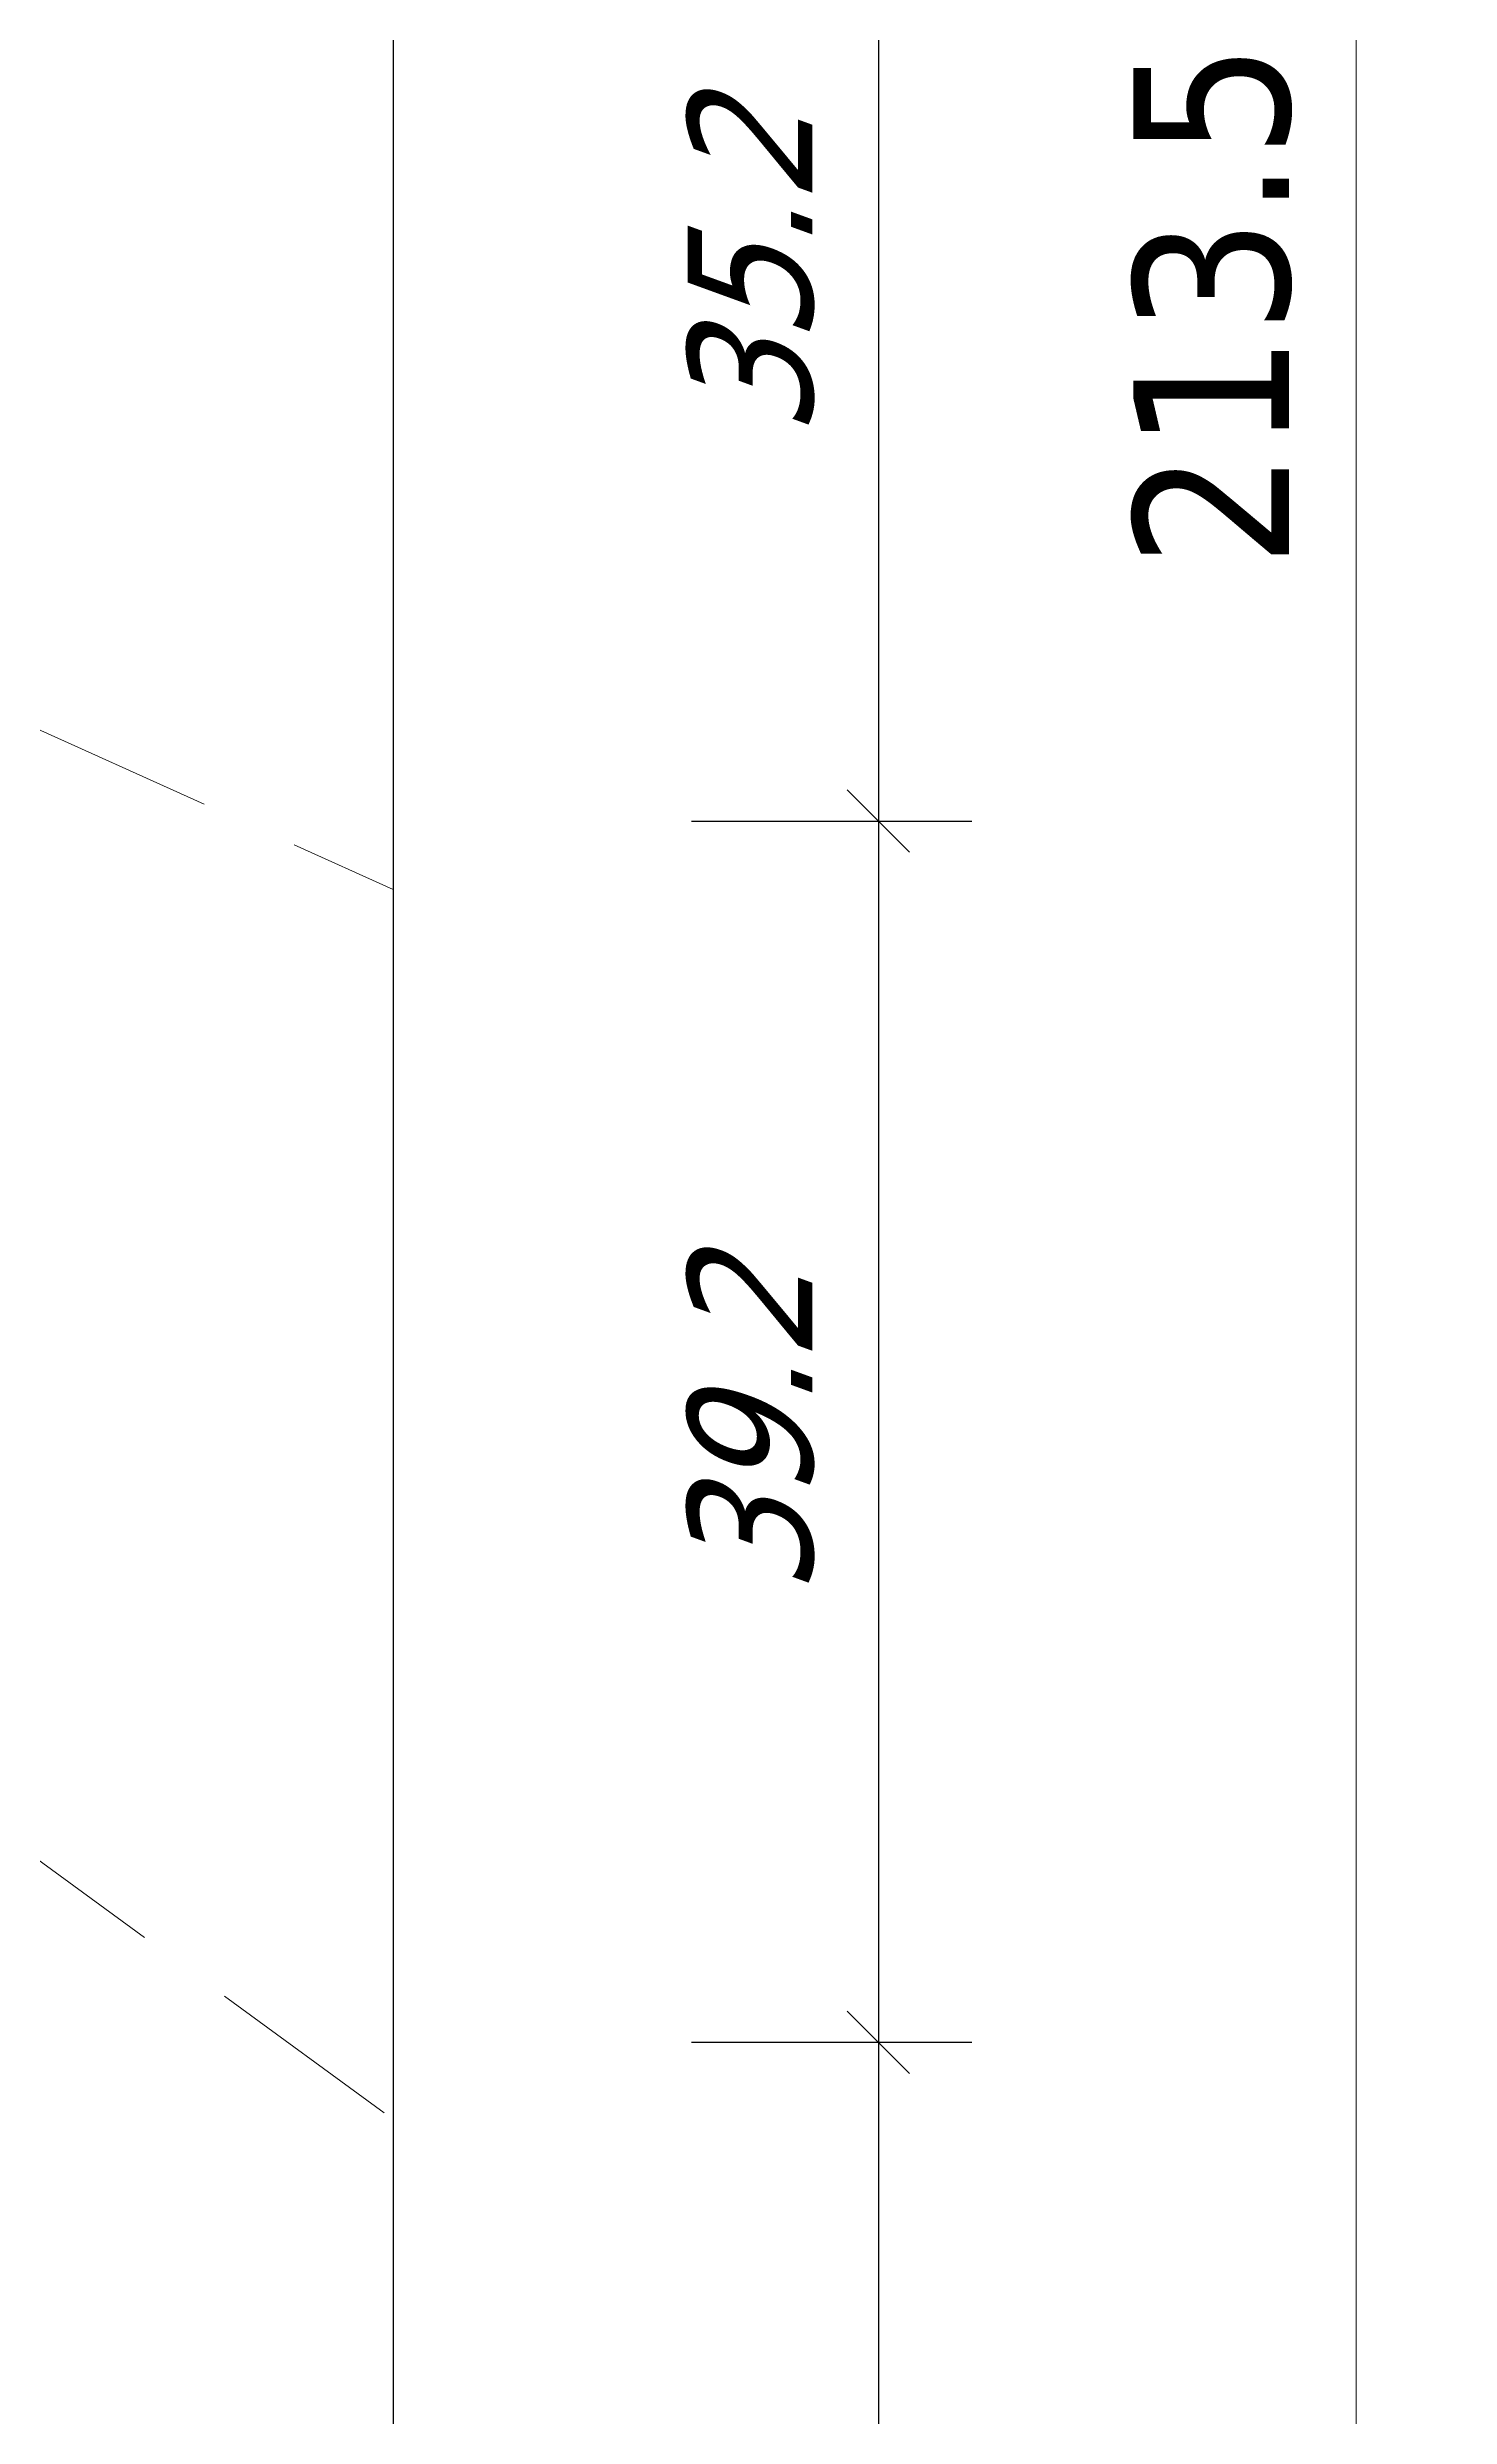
# Model space of a CAD drawing. Header units: millimetres. Extents: x 1206 to 5166, y 1455 to 2049.
# Drawn here: x 1514.5 to 1559.6, y 1622.6 to 1698.7 of the extents above; entities that cross this region are included whole.
import ezdxf

# ---------------------------------------------------------------- set-up
doc = ezdxf.new("R2010")
doc.units = ezdxf.units.MM
doc.linetypes.add('CACHE', pattern=[9.525, 6.35, -3.175])
doc.linetypes.add('IMPORT-Pointillé', pattern=[150, 75, -75])
for name, color, linetype, lineweight in [('ABAK_A-COTA', 7, 'Continuous', 18), ('ABAK_BC-COFFRAGE-CA', 7, 'CACHE', 15), ('ABAK_BC-COFFRAGE-VU', 7, 'Continuous', 30), ('ABAK_Hachures', 252, 'Continuous', 15), ('al-escaliers et ascenseurs_Stylo_No__21', 7, 'Continuous', 9)]:
    doc.layers.add(name, color=color, linetype=linetype, lineweight=lineweight)
doc.styles.add('ABAK_BA', font='tahoma.ttf')
doc.styles.add('ABAK_RESA', font='tahoma.ttf', dxfattribs={"oblique": 20})
doc.dimstyles.new('ABAK_BA', dxfattribs={"dimtxt": 0.25, "dimasz": 0.13, "dimexe": 0.15, "dimexo": 0.2, "dimgap": 0.1, "dimtad": 1, "dimdec": 1, "dimdsep": 46, "dimtxsty": 'ABAK_BA', "dimblk": 'OBLIQUE', "dimcen": 4, "dimclrd": 256, "dimclrt": 256, "dimazin": 2, "dimtfac": 1, "dimtdec": 1, "dimtix": 1, "dimtmove": 2, "dimatfit": 3, "dimldrblk": 'OBLIQUE', "dimfxl": 0.5, "dimfxlon": 1, "dimlwd": -1, "dimlwe": -1, "dimarcsym": 0})
doc.dimstyles.new('ABAK_BA-RESA', dxfattribs={"dimtxt": 0.2, "dimasz": 0.1, "dimexe": 0.15, "dimexo": 0.2, "dimgap": 0.1, "dimtad": 1, "dimdec": 1, "dimdsep": 46, "dimtxsty": 'ABAK_RESA', "dimblk": 'OBLIQUE', "dimcen": 4, "dimclrd": 256, "dimclre": 256, "dimclrt": 256, "dimazin": 2, "dimtfac": 1, "dimtdec": 1, "dimtix": 1, "dimtmove": 2, "dimatfit": 3, "dimldrblk": 'OBLIQUE', "dimfxl": 0.3, "dimfxlon": 1, "dimarcsym": 0})

# ---------------------------------------------------------------- blocks, each defined once
blk = doc.blocks.new('_Oblique')
at = {"color": 0, "linetype": 'ByBlock', "lineweight": -2}
blk.add_line((-0.5, -0.5), (0.5, 0.5), dxfattribs=at)
blk = doc.blocks.new('*D132')
at = {"layer": 'ABAK_A-COTA', "lineweight": -2, "transparency": 16777216}
for p, q in [((1535.215, 1708.991), (1544.215, 1708.991)), ((1541.215, 1708.991), (1541.215, 1673.828)), ((1535.215, 1673.828), (1544.215, 1673.828))]:
    blk.add_line(p, q, dxfattribs=at)
at = {"layer": 'DEFPOINTS', "color": 0, "transparency": 16777216}
for p in [(1525.635, 1708.991), (1525.635, 1673.828), (1541.215, 1673.828)]:
    blk.add_point(p, dxfattribs=at)
at = {"layer": 'ABAK_A-COTA', "lineweight": -2, "transparency": 16777216, "xscale": 2, "yscale": 2, "zscale": 2}
for p, rotation in [((1541.215, 1708.991), 90), ((1541.215, 1673.828), 270)]:
    blk.add_blockref('_Oblique', p, dxfattribs=dict(at, rotation=rotation))
at = {"layer": 'ABAK_A-COTA', "transparency": 16777216, "insert": (1537.132, 1691.409), "char_height": 4, "attachment_point": 5, "rotation": 90, "style": 'ABAK_RESA'}
blk.add_mtext('35.2', dxfattribs=at)
blk = doc.blocks.new('*D133')
at = {"layer": 'ABAK_A-COTA', "lineweight": -2, "transparency": 16777216}
for p, q in [((1535.215, 1673.828), (1544.215, 1673.828)), ((1541.215, 1673.828), (1541.215, 1634.614)), ((1535.215, 1634.614), (1544.215, 1634.614))]:
    blk.add_line(p, q, dxfattribs=at)
at = {"layer": 'DEFPOINTS', "color": 0, "transparency": 16777216}
for p in [(1525.635, 1673.828), (1525.635, 1634.614), (1541.215, 1634.614)]:
    blk.add_point(p, dxfattribs=at)
at = {"layer": 'ABAK_A-COTA', "lineweight": -2, "transparency": 16777216, "xscale": 2, "yscale": 2, "zscale": 2}
for p, rotation in [((1541.215, 1673.828), 90), ((1541.215, 1634.614), 270)]:
    blk.add_blockref('_Oblique', p, dxfattribs=dict(at, rotation=rotation))
at = {"layer": 'ABAK_A-COTA', "transparency": 16777216, "insert": (1537.132, 1654.221), "char_height": 4, "attachment_point": 5, "rotation": 90, "style": 'ABAK_RESA'}
blk.add_mtext('39.2', dxfattribs=at)
blk = doc.blocks.new('*D134')
at = {"layer": 'ABAK_A-COTA', "lineweight": -2, "transparency": 16777216}
for p, q in [((1535.215, 1634.614), (1544.215, 1634.614)), ((1541.215, 1634.614), (1541.215, 1583.668)), ((1535.215, 1583.668), (1544.215, 1583.668))]:
    blk.add_line(p, q, dxfattribs=at)
at = {"layer": 'DEFPOINTS', "color": 0, "transparency": 16777216}
for p in [(1525.635, 1634.614), (1525.635, 1583.668), (1541.215, 1583.668)]:
    blk.add_point(p, dxfattribs=at)
at = {"layer": 'ABAK_A-COTA', "lineweight": -2, "transparency": 16777216, "xscale": 2, "yscale": 2, "zscale": 2}
for p, rotation in [((1541.215, 1634.614), 90), ((1541.215, 1583.668), 270)]:
    blk.add_blockref('_Oblique', p, dxfattribs=dict(at, rotation=rotation))
at = {"layer": 'ABAK_A-COTA', "transparency": 16777216, "insert": (1537.133, 1609.141), "char_height": 4, "attachment_point": 5, "rotation": 90, "style": 'ABAK_RESA'}
blk.add_mtext('50.9', dxfattribs=at)
blk = doc.blocks.new('*D135')
at = {"layer": 'ABAK_A-COTA', "color": 0, "transparency": 16777216}
for p, q in [((1546.56, 1797.134), (1559.56, 1797.134)), ((1548.215, 1583.668), (1559.56, 1583.668))]:
    blk.add_line(p, q, dxfattribs=at)
at = {"layer": 'ABAK_A-COTA', "transparency": 16777216}
blk.add_line((1556.56, 1583.668), (1556.56, 1797.134), dxfattribs=at)
at = {"layer": 'DEFPOINTS', "color": 0, "transparency": 16777216}
for p in [(1525.635, 1797.134), (1556.56, 1797.134), (1544.215, 1583.668)]:
    blk.add_point(p, dxfattribs=at)
at = {"layer": 'ABAK_A-COTA', "transparency": 16777216, "xscale": 2.6, "yscale": 2.6, "zscale": 2.6}
for p, rotation in [((1556.56, 1797.134), 90), ((1556.56, 1583.668), 270)]:
    blk.add_blockref('_Oblique', p, dxfattribs=dict(at, rotation=rotation))
at = {"layer": 'ABAK_A-COTA', "transparency": 16777216, "insert": (1551.955, 1690.401), "char_height": 5, "attachment_point": 5, "rotation": 90, "style": 'ABAK_BA'}
blk.add_mtext('213.5', dxfattribs=at)

msp = doc.modelspace()

# ---------------------------------------------------------------- hatches: boundary and pattern name
at = {"layer": 'ABAK_Hachures'}
h = msp.add_hatch(dxfattribs=at)
h.set_pattern_fill('ANSI31', color=256)
h.set_pattern_definition([(45, (-24835.1735, 5158.8185), (-2.24506403, 2.24506403), [])])
h.paths.add_polyline_path([(1265.635, 1583.668), (1265.635, 1563.668), (1544.135, 1563.668), (1544.135, 1583.668), (1335.635, 1583.668), (1335.635, 1791.668), (1315.635, 1791.668), (1315.635, 1583.668)])
edge = h.paths.add_edge_path(flags=16)
edge.add_line((1525.635, 1583.668), (1544.135, 1583.668))

# ---------------------------------------------------------------- linework, layer by layer
at = {"layer": 'ABAK_BC-COFFRAGE-CA'}
for p, q in [((1435.635, 1712.234), (1525.635, 1671.634)), ((1435.635, 1697.934), (1525.635, 1632.136))]:
    msp.add_line(p, q, dxfattribs=at)
at = {"layer": 'ABAK_BC-COFFRAGE-VU'}
msp.add_line((1525.635, 1795.134), (1525.635, 1583.668), dxfattribs=at)
at = {"layer": 'al-escaliers et ascenseurs_Stylo_No__21', "linetype": 'IMPORT-Pointillé'}
for p, q in [((1435.635, 1714.428), (1525.635, 1673.828)), ((1435.635, 1700.411), (1525.635, 1634.614))]:
    msp.add_line(p, q, dxfattribs=at)

# ---------------------------------------------------------------- dimensions: what is measured, and where the dimension line sits
at = {"layer": 'ABAK_A-COTA'}
for base, p1, p2, dimstyle, picture, middle in [((1556.56, 1797.134), (1544.215, 1583.668), (1525.635, 1797.134), 'ABAK_BA', '*D135', (1551.955, 1690.401)), ((1541.215, 1673.828), (1525.635, 1708.991), (1525.635, 1673.828), 'ABAK_BA-RESA', '*D132', (1537.132, 1691.409)), ((1541.215, 1634.614), (1525.635, 1673.828), (1525.635, 1634.614), 'ABAK_BA-RESA', '*D133', (1537.132, 1654.221)), ((1541.215, 1583.668), (1525.635, 1634.614), (1525.635, 1583.668), 'ABAK_BA-RESA', '*D134', (1537.133, 1609.141))]:
    dim = msp.add_linear_dim(base=base, p1=p1, p2=p2, angle=90, dimstyle=dimstyle, dxfattribs=at)
    dim.commit()
    dim.dimension.update_dxf_attribs({"geometry": picture, "text_midpoint": middle})

doc.saveas('drawing.dxf')
